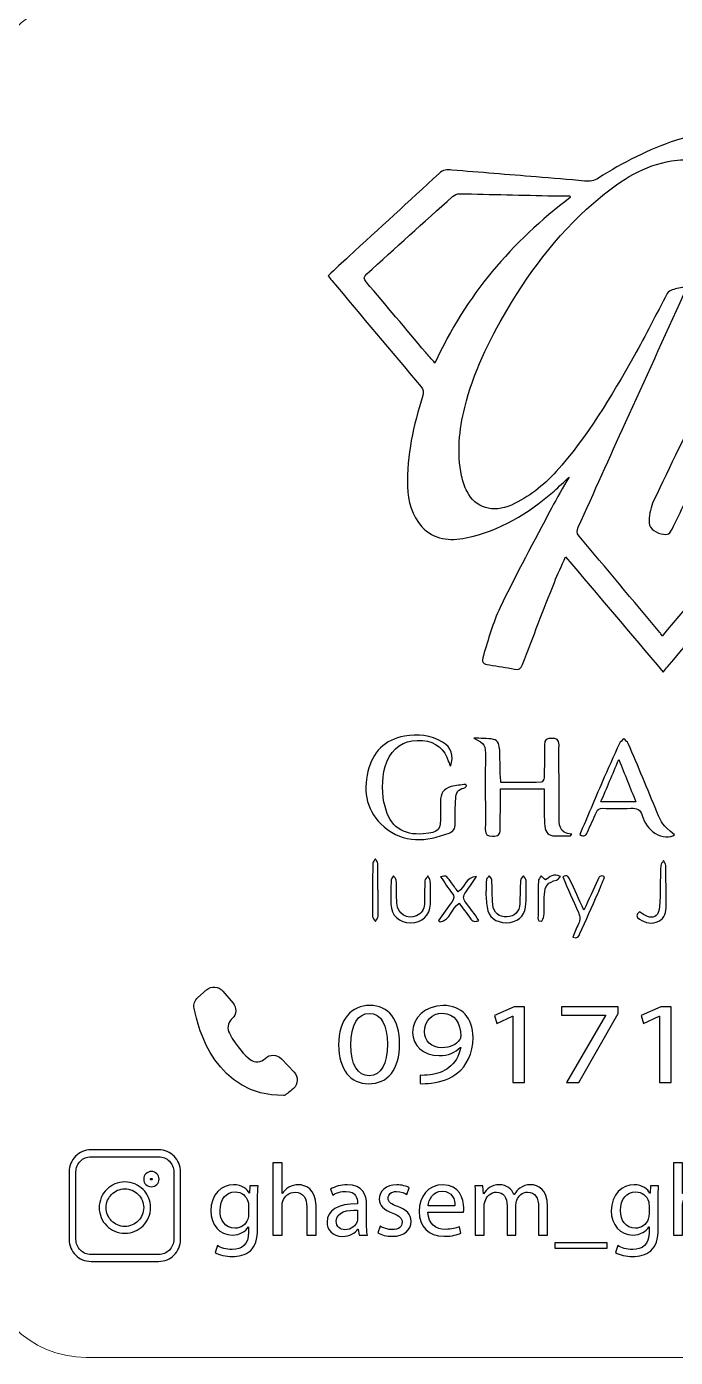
# Model space of a CAD drawing. Header units: millimetres. Extents: x -576 to 618, y 160 to 343.
# Drawn here: x -18.02 to 0.99, y 263.5 to 302.5 of the extents above; entities that cross this region are included whole.
import ezdxf

# ---------------------------------------------------------------- set-up
doc = ezdxf.new("R2010")
doc.units = ezdxf.units.MM
doc.header["$MEASUREMENT"] = 0
doc.layers.add('Layer 1', color=7, linetype='Continuous')

msp = doc.modelspace()

# ---------------------------------------------------------------- linework, layer by layer
at = {"layer": 'Layer 1', "color": 250, "lineweight": 18}
msp.add_open_spline([(-16.2783, 303.3001), (-16.2783, 303.3001), (17.5517, 303.3001), (17.5517, 303.3001), (19.1957, 303.3001), (20.5367, 301.9591), (20.5367, 300.3151), (20.5367, 300.3151), (20.5367, 266.4851), (20.5367, 266.4851), (20.5367, 264.8411), (19.1957, 263.5001), (17.5517, 263.5001), (17.5517, 263.5001), (-16.2783, 263.5001), (-16.2783, 263.5001), (-17.9223, 263.5001), (-19.2633, 264.8411), (-19.2633, 266.4851), (-19.2633, 266.4851), (-19.2633, 300.3151), (-19.2633, 300.3151), (-19.2633, 301.9591), (-17.9223, 303.3001), (-16.2783, 303.3001)], degree=3, knots=[0, 0, 0, 0, 0.125, 0.125, 0.125, 0.25, 0.25, 0.25, 0.375, 0.375, 0.375, 0.5, 0.5, 0.5, 0.625, 0.625, 0.625, 0.75, 0.75, 0.75, 0.875, 0.875, 0.875, 1, 1, 1, 1], dxfattribs=at)
at = {"layer": 'Layer 1', "color": 230}
for points, knots in [([(11.4465, 296.5233), (11.357, 296.7854), (11.2911, 297.045), (11.1819, 297.2846), (10.8147, 298.0918), (10.1751, 298.5398), (9.2958, 298.6156), (8.659, 298.6706), (8.0424, 298.5566), (7.4605, 298.2824), (7.4093, 298.2584), (7.3619, 298.2268), (7.3133, 298.1982), (7.2986, 298.1894), (7.2855, 298.1785), (7.2125, 298.1257), (7.3251, 298.0385), (7.4262, 297.9697), (7.5157, 297.8884), (8.4368, 297.0484), (9.3566, 296.2069), (10.2762, 295.3648), (10.4555, 295.2004), (10.4549, 295.1991), (10.302, 295.0184), (8.5189, 292.9118), (6.7351, 290.8054), (4.952, 288.6986), (4.786, 288.5021), (4.6228, 288.3033), (4.458, 288.1058), (4.4709, 288.088), (4.4839, 288.0706), (4.497, 288.0528), (4.8178, 288.2375), (5.1554, 288.3978), (5.4546, 288.6116), (5.9801, 288.9863), (6.4808, 289.3954), (6.995, 289.7853), (7.0587, 289.8337), (7.1438, 289.8537), (7.219, 289.8868), (7.2296, 289.8687), (7.2402, 289.8506), (7.2508, 289.8325), (7.1207, 289.712), (6.991, 289.5913), (6.8605, 289.4708), (6.043, 288.7145), (5.132, 288.1021), (4.1176, 287.6353), (3.937, 287.5523), (3.8072, 287.3464), (3.6693, 287.1838), (2.6974, 286.039), (1.7289, 284.8906), (0.7597, 283.7433), (0.7233, 283.7002), (0.6886, 283.6553), (0.6337, 283.5869), (-0.3273, 284.7214), (-1.2664, 285.8294), (-2.2287, 286.9654), (-2.3466, 286.6964), (-2.4596, 286.4587), (-2.5557, 286.2147), (-2.8711, 285.4141), (-3.1837, 284.6119), (-3.4892, 283.8072), (-3.537, 283.6808), (-3.5878, 283.644), (-3.7233, 283.6734), (-3.9663, 283.7261), (-4.2143, 283.7551), (-4.4602, 283.7938), (-4.6531, 283.8241), (-4.6992, 283.8687), (-4.6358, 284.0709), (-4.4877, 284.5455), (-4.3607, 285.0346), (-4.1454, 285.4796), (-3.6698, 286.4631), (-3.1476, 287.4247), (-2.639, 288.3919), (-2.4786, 288.6974), (-2.3005, 288.9935), (-2.126, 289.3017), (-2.2777, 289.1598), (-2.4175, 289.0213), (-2.5653, 288.8914), (-3.3177, 288.2309), (-4.155, 287.7257), (-5.1473, 287.5196), (-5.6246, 287.4203), (-6.083, 287.4668), (-6.4352, 287.8462), (-6.7385, 288.1726), (-6.8412, 288.5885), (-6.8565, 289.0219), (-6.8892, 289.9405), (-6.6799, 290.8216), (-6.4131, 291.6911), (-6.3807, 291.7969), (-6.3897, 291.8646), (-6.4608, 291.9489), (-7.3348, 292.9835), (-8.205, 294.0216), (-9.0758, 295.0587), (-9.1116, 295.1015), (-9.1451, 295.1461), (-9.1884, 295.201), (-8.9791, 295.395), (-8.7772, 295.5835), (-8.5741, 295.7707), (-7.6939, 296.5801), (-6.8112, 297.387), (-5.9357, 298.2016), (-5.8184, 298.3108), (-5.698, 298.3111), (-5.5613, 298.2999), (-4.7373, 298.2328), (-3.9132, 298.1666), (-3.0892, 298.0989), (-2.6153, 298.0603), (-2.1413, 298.0225), (-1.6683, 297.977), (-1.5223, 297.9629), (-1.3972, 297.977), (-1.2668, 298.0603), (-0.5488, 298.5201), (0.2062, 298.9073), (1.0187, 299.1744), (1.4671, 299.3217), (1.9229, 299.4297), (2.4025, 299.3982), (2.7227, 299.377), (2.9972, 299.1985), (2.9978, 298.9279), (2.9988, 298.7308), (2.9288, 298.5161), (2.8322, 298.3411), (2.7517, 298.1954), (2.5873, 298.0959), (2.4247, 297.942), (2.3345, 298.0465), (2.2599, 298.1539), (2.1657, 298.2384), (1.7957, 298.5701), (1.355, 298.645), (0.8789, 298.5682), (0.0721, 298.4388), (-0.5875, 298.0125), (-1.2009, 297.508), (-2.3313, 296.5785), (-3.2121, 295.4391), (-3.951, 294.1844), (-4.4786, 293.2884), (-4.9332, 292.3594), (-5.1829, 291.3426), (-5.3451, 290.6808), (-5.4134, 290.0132), (-5.2755, 289.3389), (-5.2427, 289.18), (-5.1856, 289.0219), (-5.1142, 288.8755), (-4.8811, 288.3994), (-4.3507, 288.2393), (-3.8168, 288.4818), (-3.3092, 288.7123), (-2.8752, 289.0478), (-2.5042, 289.4608), (-1.5853, 290.4846), (-0.8908, 291.6615), (-0.2196, 292.8518), (0.1195, 293.453), (0.4262, 294.0728), (0.7529, 294.6815), (0.7788, 294.7302), (0.8415, 294.7719), (0.8961, 294.7894), (1.0178, 294.8284), (1.1448, 294.8499), (1.3117, 294.8883), (1.2811, 294.7876), (1.2686, 294.719), (1.2402, 294.6575), (0.6702, 293.4048), (0.0961, 292.1539), (-0.4727, 290.9005), (-0.936, 289.879), (-1.3935, 288.8543), (-1.8542, 287.8315), (-1.8961, 287.7389), (-1.9104, 287.6624), (-1.8328, 287.5707), (-1.0393, 286.6306), (-0.2508, 285.6867), (0.5385, 284.7436), (0.5567, 284.7221), (0.5679, 284.6949), (0.5981, 284.6431), (1.4767, 285.683), (2.3301, 286.6931), (3.1975, 287.7195), (2.727, 287.8977), (2.7981, 288.2702), (2.8552, 288.6172), (2.9698, 289.307), (3.2705, 289.9317), (3.5747, 290.5538), (3.8088, 291.0321), (4.039, 291.5127), (4.2681, 291.9935), (4.2999, 292.0608), (4.3145, 292.1367), (4.3463, 292.2375), (4.0493, 292.185), (3.8374, 292.0478), (3.6372, 291.893), (2.7866, 291.2353), (2.1525, 290.4044), (1.6905, 289.4381), (1.4387, 288.9118), (1.1904, 288.3839), (0.9379, 287.8578), (0.8218, 287.615), (0.7832, 287.5941), (0.5728, 287.6397), (0.3545, 287.6861), (0.1997, 287.8331), (0.2178, 288.0306), (0.2353, 288.2247), (0.2699, 288.4297), (0.3532, 288.6028), (0.8418, 289.6191), (1.3117, 290.6465), (1.8549, 291.6331), (2.551, 292.8983), (3.2843, 294.1451), (4.0506, 295.3691), (4.6792, 296.3732), (5.4496, 297.269), (6.4387, 297.9476), (7.4846, 298.6653), (8.6387, 298.9217), (9.8824, 298.6643), (10.5435, 298.5276), (11.0443, 298.1165), (11.4184, 297.5623), (11.5429, 297.3776), (11.644, 297.1704), (11.7183, 296.9601), (11.7863, 296.767), (11.6515, 296.5766), (11.4465, 296.5233)], [0, 0, 0, 0, 0.0117647, 0.0117647, 0.0117647, 0.0235294, 0.0235294, 0.0235294, 0.0352941, 0.0352941, 0.0352941, 0.0470588, 0.0470588, 0.0470588, 0.0588235, 0.0588235, 0.0588235, 0.0705882, 0.0705882, 0.0705882, 0.0823529, 0.0823529, 0.0823529, 0.0941176, 0.0941176, 0.0941176, 0.1058824, 0.1058824, 0.1058824, 0.1176471, 0.1176471, 0.1176471, 0.1294118, 0.1294118, 0.1294118, 0.1411765, 0.1411765, 0.1411765, 0.1529412, 0.1529412, 0.1529412, 0.1647059, 0.1647059, 0.1647059, 0.1764706, 0.1764706, 0.1764706, 0.1882353, 0.1882353, 0.1882353, 0.2, 0.2, 0.2, 0.2117647, 0.2117647, 0.2117647, 0.2235294, 0.2235294, 0.2235294, 0.2352941, 0.2352941, 0.2352941, 0.2470588, 0.2470588, 0.2470588, 0.2588235, 0.2588235, 0.2588235, 0.2705882, 0.2705882, 0.2705882, 0.2823529, 0.2823529, 0.2823529, 0.2941176, 0.2941176, 0.2941176, 0.3058824, 0.3058824, 0.3058824, 0.3176471, 0.3176471, 0.3176471, 0.3294118, 0.3294118, 0.3294118, 0.3411765, 0.3411765, 0.3411765, 0.3529412, 0.3529412, 0.3529412, 0.3647059, 0.3647059, 0.3647059, 0.3764706, 0.3764706, 0.3764706, 0.3882353, 0.3882353, 0.3882353, 0.4, 0.4, 0.4, 0.4117647, 0.4117647, 0.4117647, 0.4235294, 0.4235294, 0.4235294, 0.4352941, 0.4352941, 0.4352941, 0.4470588, 0.4470588, 0.4470588, 0.4588235, 0.4588235, 0.4588235, 0.4705882, 0.4705882, 0.4705882, 0.4823529, 0.4823529, 0.4823529, 0.4941176, 0.4941176, 0.4941176, 0.5058824, 0.5058824, 0.5058824, 0.5176471, 0.5176471, 0.5176471, 0.5294118, 0.5294118, 0.5294118, 0.5411765, 0.5411765, 0.5411765, 0.5529412, 0.5529412, 0.5529412, 0.5647059, 0.5647059, 0.5647059, 0.5764706, 0.5764706, 0.5764706, 0.5882353, 0.5882353, 0.5882353, 0.6, 0.6, 0.6, 0.6117647, 0.6117647, 0.6117647, 0.6235294, 0.6235294, 0.6235294, 0.6352941, 0.6352941, 0.6352941, 0.6470588, 0.6470588, 0.6470588, 0.6588235, 0.6588235, 0.6588235, 0.6705882, 0.6705882, 0.6705882, 0.6823529, 0.6823529, 0.6823529, 0.6941176, 0.6941176, 0.6941176, 0.7058824, 0.7058824, 0.7058824, 0.7176471, 0.7176471, 0.7176471, 0.7294118, 0.7294118, 0.7294118, 0.7411765, 0.7411765, 0.7411765, 0.7529412, 0.7529412, 0.7529412, 0.7647059, 0.7647059, 0.7647059, 0.7764706, 0.7764706, 0.7764706, 0.7882353, 0.7882353, 0.7882353, 0.8, 0.8, 0.8, 0.8117647, 0.8117647, 0.8117647, 0.8235294, 0.8235294, 0.8235294, 0.8352941, 0.8352941, 0.8352941, 0.8470588, 0.8470588, 0.8470588, 0.8588235, 0.8588235, 0.8588235, 0.8705882, 0.8705882, 0.8705882, 0.8823529, 0.8823529, 0.8823529, 0.8941176, 0.8941176, 0.8941176, 0.9058824, 0.9058824, 0.9058824, 0.9176471, 0.9176471, 0.9176471, 0.9294118, 0.9294118, 0.9294118, 0.9411765, 0.9411765, 0.9411765, 0.9529412, 0.9529412, 0.9529412, 0.9647059, 0.9647059, 0.9647059, 0.9764706, 0.9764706, 0.9764706, 0.9882353, 0.9882353, 0.9882353, 1, 1, 1, 1]), ([(-2.0921, 297.494), (-2.0921, 297.494), (-2.1058, 297.5448), (-2.1058, 297.5448), (-2.2624, 297.5448), (-2.4191, 297.5417), (-2.5753, 297.5451), (-3.4936, 297.5654), (-4.4115, 297.5888), (-5.3295, 297.6044), (-5.4006, 297.6053), (-5.4889, 297.572), (-5.5423, 297.5245), (-6.3809, 296.7707), (-7.2141, 296.0107), (-8.0518, 295.2559), (-8.1432, 295.1736), (-8.1507, 295.1155), (-8.0692, 295.02), (-7.4858, 294.3339), (-6.9073, 293.6434), (-6.3264, 292.9551), (-6.2437, 292.8571), (-6.1579, 292.7619), (-6.0546, 292.6443), (-5.1535, 294.6253), (-3.7944, 296.2003), (-2.0921, 297.494)], [0, 0, 0, 0, 0.1111111, 0.1111111, 0.1111111, 0.2222222, 0.2222222, 0.2222222, 0.3333333, 0.3333333, 0.3333333, 0.4444444, 0.4444444, 0.4444444, 0.5555556, 0.5555556, 0.5555556, 0.6666667, 0.6666667, 0.6666667, 0.7777778, 0.7777778, 0.7777778, 0.8888889, 0.8888889, 0.8888889, 1, 1, 1, 1]), ([(-5.602, 280.8265), (-5.6198, 280.87), (-5.6407, 280.9121), (-5.6551, 280.9566), (-5.7761, 281.3286), (-6.0245, 281.5452), (-6.4195, 281.5773), (-6.8382, 281.6116), (-7.1808, 281.4771), (-7.3961, 281.1002), (-7.6089, 280.7283), (-7.6046, 280.3196), (-7.5695, 279.9099), (-7.5617, 279.8203), (-7.5387, 279.7317), (-7.5178, 279.644), (-7.3826, 279.0684), (-6.9874, 278.7875), (-6.3974, 278.8465), (-5.9222, 278.8946), (-5.8828, 278.9389), (-5.8928, 279.4122), (-5.8953, 279.5367), (-5.8972, 279.6616), (-5.8956, 279.786), (-5.8934, 280.0269), (-5.8042, 280.1642), (-5.5789, 280.2287), (-5.442, 280.2678), (-5.2956, 280.2733), (-5.1537, 280.2939), (-5.1471, 280.2768), (-5.1406, 280.2602), (-5.134, 280.2431), (-5.158, 280.2222), (-5.1805, 280.1851), (-5.2067, 280.1826), (-5.3889, 280.1632), (-5.4394, 280.0366), (-5.447, 279.8852), (-5.4594, 279.6365), (-5.47, 279.3869), (-5.4647, 279.1376), (-5.4619, 278.9966), (-5.514, 278.9158), (-5.642, 278.8674), (-6.3088, 278.6141), (-6.9668, 278.5564), (-7.5474, 279.0524), (-8.0476, 279.4802), (-8.1702, 280.0547), (-8.0188, 280.6756), (-7.8828, 281.2321), (-7.5284, 281.6081), (-6.949, 281.709), (-6.5645, 281.776), (-6.1802, 281.7408), (-5.8311, 281.5352), (-5.5777, 281.3853), (-5.4847, 281.138), (-5.602, 280.8265)], [0, 0, 0, 0, 0.05, 0.05, 0.05, 0.1, 0.1, 0.1, 0.15, 0.15, 0.15, 0.2, 0.2, 0.2, 0.25, 0.25, 0.25, 0.3, 0.3, 0.3, 0.35, 0.35, 0.35, 0.4, 0.4, 0.4, 0.45, 0.45, 0.45, 0.5, 0.5, 0.5, 0.55, 0.55, 0.55, 0.6, 0.6, 0.6, 0.65, 0.65, 0.65, 0.7, 0.7, 0.7, 0.75, 0.75, 0.75, 0.8, 0.8, 0.8, 0.85, 0.85, 0.85, 0.9, 0.9, 0.9, 0.95, 0.95, 0.95, 1, 1, 1, 1]), ([(-2.0823, 278.7875), (-2.2564, 278.7875), (-2.4314, 278.776), (-2.604, 278.7913), (-2.7534, 278.8043), (-2.8373, 278.9345), (-2.8458, 279.1517), (-2.8564, 279.4234), (-2.8545, 279.6958), (-2.8573, 279.9682), (-2.8579, 280.029), (-2.8573, 280.0899), (-2.8573, 280.1601), (-2.8573, 280.1601), (-4.1375, 280.1601), (-4.1375, 280.1601), (-4.1375, 279.9494), (-4.1362, 279.7466), (-4.1378, 279.5442), (-4.1394, 279.357), (-4.1543, 279.1694), (-4.1437, 278.9828), (-4.1341, 278.8088), (-4.2139, 278.7776), (-4.3665, 278.7766), (-4.5169, 278.7753), (-4.5815, 278.8159), (-4.5796, 278.976), (-4.5746, 279.4746), (-4.5809, 279.9738), (-4.5815, 280.4727), (-4.5815, 280.6771), (-4.5771, 280.8811), (-4.5768, 281.0852), (-4.5762, 281.4611), (-4.5824, 281.4702), (-4.9135, 281.6478), (-4.7216, 281.639), (-4.5254, 281.6518), (-4.3391, 281.6147), (-4.1927, 281.5853), (-4.1646, 281.4312), (-4.1587, 281.2977), (-4.1481, 281.0596), (-4.1484, 280.8215), (-4.1419, 280.5835), (-4.1397, 280.5108), (-4.1303, 280.439), (-4.1231, 280.3497), (-3.7213, 280.3497), (-3.3313, 280.347), (-2.9416, 280.3554), (-2.9116, 280.356), (-2.8598, 280.4369), (-2.8583, 280.4818), (-2.8483, 280.8047), (-2.8401, 281.1282), (-2.8485, 281.4509), (-2.8532, 281.6243), (-2.7662, 281.6437), (-2.6283, 281.6437), (-2.4913, 281.6437), (-2.419, 281.611), (-2.4199, 281.4533), (-2.4233, 280.7673), (-2.4161, 280.0811), (-2.4158, 279.3947), (-2.4158, 279.1342), (-2.4433, 278.8621), (-2.0439, 278.8384), (-2.0567, 278.8212), (-2.0694, 278.8047), (-2.0823, 278.7875)], [0, 0, 0, 0, 0.0416667, 0.0416667, 0.0416667, 0.0833333, 0.0833333, 0.0833333, 0.125, 0.125, 0.125, 0.1666667, 0.1666667, 0.1666667, 0.2083333, 0.2083333, 0.2083333, 0.25, 0.25, 0.25, 0.2916667, 0.2916667, 0.2916667, 0.3333333, 0.3333333, 0.3333333, 0.375, 0.375, 0.375, 0.4166667, 0.4166667, 0.4166667, 0.4583333, 0.4583333, 0.4583333, 0.5, 0.5, 0.5, 0.5416667, 0.5416667, 0.5416667, 0.5833333, 0.5833333, 0.5833333, 0.625, 0.625, 0.625, 0.6666667, 0.6666667, 0.6666667, 0.7083333, 0.7083333, 0.7083333, 0.75, 0.75, 0.75, 0.7916667, 0.7916667, 0.7916667, 0.8333333, 0.8333333, 0.8333333, 0.875, 0.875, 0.875, 0.9166667, 0.9166667, 0.9166667, 0.9583333, 0.9583333, 0.9583333, 1, 1, 1, 1]), ([(-1.8095, 278.8221), (-1.5883, 279.3426), (-1.374, 279.853), (-1.1543, 280.361), (-0.9902, 280.7401), (-0.821, 281.1173), (-0.648, 281.4924), (-0.6229, 281.5467), (-0.5637, 281.585), (-0.5203, 281.6306), (-0.476, 281.5844), (-0.4136, 281.546), (-0.3899, 281.4908), (-0.106, 280.8247), (0.1755, 280.1575), (0.4507, 279.4877), (0.5976, 279.1304), (0.5917, 279.128), (0.9636, 278.8147), (0.8529, 278.7208), (0.5923, 278.7429), (0.4039, 278.8574), (0.203, 278.9791), (0.0862, 279.1666), (0.021, 279.3804), (-0.0339, 279.561), (-0.1368, 279.6063), (-0.3141, 279.5965), (-0.5908, 279.5816), (-0.8692, 279.5894), (-1.1468, 279.5944), (-1.2389, 279.5959), (-1.2901, 279.566), (-1.3259, 279.4789), (-1.408, 279.2802), (-1.5016, 279.0864), (-1.5877, 278.8895), (-1.6279, 278.7975), (-1.681, 278.7492), (-1.8095, 278.8221)], [0, 0, 0, 0, 0.0769231, 0.0769231, 0.0769231, 0.1538462, 0.1538462, 0.1538462, 0.2307692, 0.2307692, 0.2307692, 0.3076923, 0.3076923, 0.3076923, 0.3846154, 0.3846154, 0.3846154, 0.4615385, 0.4615385, 0.4615385, 0.5384615, 0.5384615, 0.5384615, 0.6153846, 0.6153846, 0.6153846, 0.6923077, 0.6923077, 0.6923077, 0.7692308, 0.7692308, 0.7692308, 0.8461538, 0.8461538, 0.8461538, 0.9230769, 0.9230769, 0.9230769, 1, 1, 1, 1]), ([(-0.6676, 281.0237), (-0.8545, 280.5825), (-1.0214, 280.1879), (-1.1927, 279.7828), (-1.1927, 279.7828), (-0.1687, 279.7828), (-0.1687, 279.7828), (-0.3337, 280.1931), (-0.4907, 280.5838), (-0.6676, 281.0237)], [0, 0, 0, 0, 0.3333333, 0.3333333, 0.3333333, 0.6666667, 0.6666667, 0.6666667, 1, 1, 1, 1]), ([(-7.7171, 277.1994), (-7.7171, 276.9452), (-7.7124, 276.6905), (-7.7209, 276.4365), (-7.7227, 276.3835), (-7.7723, 276.3321), (-7.8001, 276.2799), (-7.8304, 276.3286), (-7.8862, 276.3773), (-7.8865, 276.4263), (-7.889, 276.946), (-7.8847, 277.4662), (-7.8753, 277.986), (-7.8747, 278.0278), (-7.8257, 278.069), (-7.7989, 278.1101), (-7.7758, 278.0665), (-7.7336, 278.0235), (-7.7324, 277.9794), (-7.7262, 277.7196), (-7.7295, 277.4593), (-7.7295, 277.1994), (-7.7295, 277.1994), (-7.7171, 277.1994), (-7.7171, 277.1994)], [0, 0, 0, 0, 0.125, 0.125, 0.125, 0.25, 0.25, 0.25, 0.375, 0.375, 0.375, 0.5, 0.5, 0.5, 0.625, 0.625, 0.625, 0.75, 0.75, 0.75, 0.875, 0.875, 0.875, 1, 1, 1, 1]), ([(-0.0636, 276.5547), (0.0209, 276.5075), (0.0917, 276.4595), (0.1688, 276.4264), (0.3261, 276.3588), (0.4727, 276.4258), (0.5073, 276.5943), (0.5354, 276.7309), (0.5376, 276.8739), (0.5414, 277.0149), (0.5495, 277.3144), (0.5473, 277.6142), (0.5595, 277.9138), (0.5616, 277.9656), (0.6153, 278.0159), (0.6453, 278.0664), (0.6671, 278.0161), (0.7067, 277.9659), (0.708, 277.9154), (0.7164, 277.525), (0.717, 277.1347), (0.7213, 276.744), (0.7236, 276.5534), (0.6876, 276.3768), (0.5008, 276.2826), (0.3051, 276.1844), (0.1167, 276.2308), (-0.0621, 276.3413), (-0.1681, 276.4071), (-0.1719, 276.4742), (-0.0636, 276.5547)], [0, 0, 0, 0, 0.1, 0.1, 0.1, 0.2, 0.2, 0.2, 0.3, 0.3, 0.3, 0.4, 0.4, 0.4, 0.5, 0.5, 0.5, 0.6, 0.6, 0.6, 0.7, 0.7, 0.7, 0.8, 0.8, 0.8, 0.9, 0.9, 0.9, 1, 1, 1, 1]), ([(-6.1841, 277.1272), (-6.1841, 277.0142), (-6.1782, 276.9004), (-6.1851, 276.7881), (-6.206, 276.4458), (-6.4325, 276.2361), (-6.7704, 276.2398), (-7.104, 276.2439), (-7.3333, 276.4508), (-7.3474, 276.7815), (-7.3576, 277.0183), (-7.3474, 277.2564), (-7.338, 277.4939), (-7.3364, 277.5338), (-7.2949, 277.5721), (-7.2715, 277.6111), (-7.2428, 277.5705), (-7.1916, 277.5313), (-7.1895, 277.4892), (-7.1769, 277.2636), (-7.1854, 277.0364), (-7.1704, 276.8108), (-7.1495, 276.4973), (-6.8709, 276.3235), (-6.5957, 276.4433), (-6.4459, 276.5085), (-6.3695, 276.6261), (-6.3657, 276.7883), (-6.3598, 277.0149), (-6.362, 277.2411), (-6.3479, 277.467), (-6.3451, 277.5176), (-6.2902, 277.565), (-6.259, 277.6142), (-6.236, 277.5646), (-6.1972, 277.517), (-6.1929, 277.4661), (-6.1825, 277.354), (-6.1898, 277.2402), (-6.1898, 277.1272), (-6.1898, 277.1272), (-6.1841, 277.1272), (-6.1841, 277.1272)], [0, 0, 0, 0, 0.0714286, 0.0714286, 0.0714286, 0.1428571, 0.1428571, 0.1428571, 0.2142857, 0.2142857, 0.2142857, 0.2857143, 0.2857143, 0.2857143, 0.3571429, 0.3571429, 0.3571429, 0.4285714, 0.4285714, 0.4285714, 0.5, 0.5, 0.5, 0.5714286, 0.5714286, 0.5714286, 0.6428571, 0.6428571, 0.6428571, 0.7142857, 0.7142857, 0.7142857, 0.7857143, 0.7857143, 0.7857143, 0.8571429, 0.8571429, 0.8571429, 0.9285714, 0.9285714, 0.9285714, 1, 1, 1, 1]), ([(-4.7649, 276.3048), (-4.8862, 276.2524), (-4.9599, 276.2817), (-5.0251, 276.375), (-5.1284, 276.5229), (-5.2407, 276.6646), (-5.349, 276.8087), (-5.5767, 276.6696), (-5.5932, 276.3058), (-5.9055, 276.2693), (-5.92, 276.2814), (-5.9343, 276.2936), (-5.9483, 276.3054), (-5.8207, 276.4868), (-5.6996, 276.6733), (-5.563, 276.8471), (-5.4878, 276.9432), (-5.4813, 277.0143), (-5.5571, 277.1123), (-5.6735, 277.263), (-5.7764, 277.4246), (-5.8878, 277.5853), (-5.728, 277.6284), (-5.7284, 277.628), (-5.5942, 277.4415), (-5.5227, 277.3417), (-5.4488, 277.2437), (-5.3796, 277.1497), (-5.1648, 277.2745), (-5.1499, 277.5882), (-4.8407, 277.59), (-4.9424, 277.4393), (-5.0369, 277.2827), (-5.1486, 277.1397), (-5.236, 277.0278), (-5.2372, 276.9416), (-5.147, 276.8303), (-5.0129, 276.6643), (-4.895, 276.4855), (-4.7649, 276.3048)], [0, 0, 0, 0, 0.0769231, 0.0769231, 0.0769231, 0.1538462, 0.1538462, 0.1538462, 0.2307692, 0.2307692, 0.2307692, 0.3076923, 0.3076923, 0.3076923, 0.3846154, 0.3846154, 0.3846154, 0.4615385, 0.4615385, 0.4615385, 0.5384615, 0.5384615, 0.5384615, 0.6153846, 0.6153846, 0.6153846, 0.6923077, 0.6923077, 0.6923077, 0.7692308, 0.7692308, 0.7692308, 0.8461538, 0.8461538, 0.8461538, 0.9230769, 0.9230769, 0.9230769, 1, 1, 1, 1]), ([(-4.5502, 277.1662), (-4.5502, 277.2795), (-4.557, 277.3937), (-4.5461, 277.506), (-4.5427, 277.5428), (-4.4922, 277.5752), (-4.4634, 277.6096), (-4.4382, 277.5734), (-4.3932, 277.5382), (-4.3907, 277.5004), (-4.3758, 277.2576), (-4.3785, 277.0133), (-4.3589, 276.7706), (-4.3399, 276.5357), (-4.1733, 276.3971), (-3.9496, 276.4087), (-3.7199, 276.4202), (-3.5792, 276.5628), (-3.5695, 276.8014), (-3.5608, 277.028), (-3.5624, 277.2548), (-3.5483, 277.481), (-3.5455, 277.5272), (-3.4931, 277.5703), (-3.4638, 277.6146), (-3.4341, 277.5687), (-3.3792, 277.5225), (-3.3789, 277.4761), (-3.3774, 277.2162), (-3.3755, 276.9547), (-3.3995, 276.6964), (-3.4257, 276.4158), (-3.6572, 276.2402), (-3.9614, 276.2405), (-4.2697, 276.2408), (-4.4909, 276.4121), (-4.5296, 276.6923), (-4.5508, 276.8486), (-4.5555, 277.0074), (-4.5674, 277.1653), (-4.5617, 277.1656), (-4.5561, 277.1659), (-4.5502, 277.1662)], [0, 0, 0, 0, 0.0714286, 0.0714286, 0.0714286, 0.1428571, 0.1428571, 0.1428571, 0.2142857, 0.2142857, 0.2142857, 0.2857143, 0.2857143, 0.2857143, 0.3571429, 0.3571429, 0.3571429, 0.4285714, 0.4285714, 0.4285714, 0.5, 0.5, 0.5, 0.5714286, 0.5714286, 0.5714286, 0.6428571, 0.6428571, 0.6428571, 0.7142857, 0.7142857, 0.7142857, 0.7857143, 0.7857143, 0.7857143, 0.8571429, 0.8571429, 0.8571429, 0.9285714, 0.9285714, 0.9285714, 1, 1, 1, 1]), ([(-2.8156, 277.4925), (-2.6985, 277.5736), (-2.5846, 277.7078), (-2.3765, 277.5912), (-2.4202, 277.5522), (-2.4508, 277.5025), (-2.4917, 277.4917), (-2.7497, 277.4223), (-2.8342, 277.3316), (-2.8477, 277.0623), (-2.8583, 276.8535), (-2.8499, 276.6439), (-2.8617, 276.4352), (-2.8648, 276.3824), (-2.9075, 276.2931), (-2.9426, 276.2882), (-3.0605, 276.2701), (-3.0345, 276.3746), (-3.0345, 276.4408), (-3.0352, 276.7802), (-3.0349, 277.1194), (-3.0255, 277.4582), (-3.0239, 277.5113), (-2.9743, 277.5628), (-2.9469, 277.6149), (-2.9073, 277.5781), (-2.8679, 277.5413), (-2.8156, 277.4925)], [0, 0, 0, 0, 0.1111111, 0.1111111, 0.1111111, 0.2222222, 0.2222222, 0.2222222, 0.3333333, 0.3333333, 0.3333333, 0.4444444, 0.4444444, 0.4444444, 0.5555556, 0.5555556, 0.5555556, 0.6666667, 0.6666667, 0.6666667, 0.7777778, 0.7777778, 0.7777778, 0.8888889, 0.8888889, 0.8888889, 1, 1, 1, 1]), ([(-1.0847, 277.58), (-1.1502, 277.4187), (-1.2123, 277.2567), (-1.2819, 277.0976), (-1.4545, 276.7042), (-1.6298, 276.312), (-1.8052, 275.9198), (-1.8395, 275.8431), (-1.8719, 275.756), (-2.0108, 275.8184), (-1.9574, 275.9482), (-1.91, 276.0786), (-1.8501, 276.2037), (-1.7942, 276.3201), (-1.798, 276.4231), (-1.8526, 276.5419), (-2.0108, 276.8846), (-2.1568, 277.2328), (-2.3096, 277.5835), (-2.1824, 277.6558), (-2.1383, 277.585), (-2.0978, 277.4961), (-1.9671, 277.2097), (-1.8342, 276.9242), (-1.6884, 276.6091), (-1.5456, 276.9242), (-1.4161, 277.2106), (-1.2856, 277.4964), (-1.2497, 277.5744), (-1.2151, 277.6596), (-1.0847, 277.58)], [0, 0, 0, 0, 0.1, 0.1, 0.1, 0.2, 0.2, 0.2, 0.3, 0.3, 0.3, 0.4, 0.4, 0.4, 0.5, 0.5, 0.5, 0.6, 0.6, 0.6, 0.7, 0.7, 0.7, 0.8, 0.8, 0.8, 0.9, 0.9, 0.9, 1, 1, 1, 1]), ([(-12.0219, 273.4016), (-12.0219, 273.4016), (-11.9926, 273.4304), (-11.9926, 273.4304), (-11.8687, 273.5527), (-11.8593, 273.7498), (-11.972, 273.8828), (-11.972, 273.8828), (-12.2715, 274.2381), (-12.2715, 274.2381), (-12.3923, 274.3811), (-12.6066, 274.3967), (-12.7467, 274.2734), (-12.7467, 274.2734), (-13.0044, 274.0463), (-13.0044, 274.0463), (-13.093, 273.9683), (-13.1333, 273.85), (-13.1114, 273.7337), (-12.995, 273.109), (-12.474, 271.172), (-10.4943, 271.172), (-10.4497, 271.172), (-10.3221, 271.2753), (-10.2016, 271.3824), (-10.0606, 271.5084), (-10.0512, 271.7253), (-10.1813, 271.8619), (-10.1813, 271.8619), (-10.5545, 272.2541), (-10.5545, 272.2541), (-10.6834, 272.3898), (-10.899, 272.3927), (-11.0316, 272.26), (-11.1498, 272.1417), (-11.3361, 272.1284), (-11.469, 272.2295), (-11.6291, 272.3511), (-11.8466, 272.5779), (-12.079, 272.9998), (-12.1514, 273.1312), (-12.1286, 273.2966), (-12.0219, 273.4016)], [0, 0, 0, 0, 0.0714286, 0.0714286, 0.0714286, 0.1428571, 0.1428571, 0.1428571, 0.2142857, 0.2142857, 0.2142857, 0.2857143, 0.2857143, 0.2857143, 0.3571429, 0.3571429, 0.3571429, 0.4285714, 0.4285714, 0.4285714, 0.5, 0.5, 0.5, 0.5714286, 0.5714286, 0.5714286, 0.6428571, 0.6428571, 0.6428571, 0.7142857, 0.7142857, 0.7142857, 0.7857143, 0.7857143, 0.7857143, 0.8571429, 0.8571429, 0.8571429, 0.9285714, 0.9285714, 0.9285714, 1, 1, 1, 1]), ([(-7.0921, 272.6904), (-7.0921, 271.9363), (-7.4241, 271.5197), (-8.0076, 271.5197), (-8.522, 271.5197), (-8.8705, 271.9259), (-8.8787, 272.6601), (-8.8787, 273.4039), (-8.4977, 273.8136), (-7.9629, 273.8136), (-7.4078, 273.8136), (-7.0921, 273.3971), (-7.0921, 272.6904)], [0, 0, 0, 0, 0.25, 0.25, 0.25, 0.5, 0.5, 0.5, 0.75, 0.75, 0.75, 1, 1, 1, 1]), ([(-6.4874, 271.769), (-6.4103, 271.7621), (-6.3211, 271.769), (-6.1997, 271.779), (-5.9932, 271.8034), (-5.7985, 271.8748), (-5.6487, 271.9943), (-5.4742, 272.1275), (-5.3488, 272.3219), (-5.3002, 272.5846), (-5.3002, 272.5846), (-5.3123, 272.5846), (-5.3123, 272.5846), (-5.4581, 272.4345), (-5.6686, 272.3459), (-5.9323, 272.3459), (-6.4063, 272.3459), (-6.7102, 272.6464), (-6.7102, 273.0251), (-6.7102, 273.4448), (-6.3495, 273.8136), (-5.8106, 273.8136), (-5.2718, 273.8136), (-4.9395, 273.4448), (-4.9395, 272.8785), (-4.9395, 272.3902), (-5.1342, 272.0489), (-5.3934, 271.8373), (-5.5959, 271.6701), (-5.8755, 271.5677), (-6.1592, 271.5403), (-6.2886, 271.5232), (-6.4022, 271.5197), (-6.4874, 271.5232), (-6.4874, 271.5232), (-6.4874, 271.769), (-6.4874, 271.769)], [0, 0, 0, 0, 0.0833333, 0.0833333, 0.0833333, 0.1666667, 0.1666667, 0.1666667, 0.25, 0.25, 0.25, 0.3333333, 0.3333333, 0.3333333, 0.4166667, 0.4166667, 0.4166667, 0.5, 0.5, 0.5, 0.5833333, 0.5833333, 0.5833333, 0.6666667, 0.6666667, 0.6666667, 0.75, 0.75, 0.75, 0.8333333, 0.8333333, 0.8333333, 0.9166667, 0.9166667, 0.9166667, 1, 1, 1, 1]), ([(-8.522, 272.6564), (-8.522, 272.0795), (-8.3115, 271.7521), (-7.9872, 271.7521), (-7.6228, 271.7521), (-7.4484, 272.1103), (-7.4484, 272.6769), (-7.4484, 273.223), (-7.6144, 273.5814), (-7.9832, 273.5814), (-8.2952, 273.5814), (-8.522, 273.2607), (-8.522, 272.6564)], [0, 0, 0, 0, 0.25, 0.25, 0.25, 0.5, 0.5, 0.5, 0.75, 0.75, 0.75, 1, 1, 1, 1]), ([(-6.3575, 273.0457), (-6.3575, 272.769), (-6.1592, 272.5746), (-5.8512, 272.5746), (-5.6121, 272.5746), (-5.4256, 272.6736), (-5.3326, 272.8064), (-5.3123, 272.8339), (-5.3002, 272.8682), (-5.3002, 272.916), (-5.3002, 273.2947), (-5.4661, 273.5852), (-5.839, 273.5852), (-6.1429, 273.5852), (-6.3575, 273.3596), (-6.3575, 273.0457)], [0, 0, 0, 0, 0.2, 0.2, 0.2, 0.4, 0.4, 0.4, 0.6, 0.6, 0.6, 0.8, 0.8, 0.8, 1, 1, 1, 1]), ([(-3.7719, 273.4961), (-3.7719, 273.4961), (-3.78, 273.4961), (-3.78, 273.4961), (-3.78, 273.4961), (-4.2377, 273.288), (-4.2377, 273.288), (-4.2377, 273.288), (-4.3067, 273.5167), (-4.3067, 273.5167), (-4.3067, 273.5167), (-3.7314, 273.776), (-3.7314, 273.776), (-3.7314, 273.776), (-3.4275, 273.776), (-3.4275, 273.776), (-3.4275, 273.776), (-3.4275, 271.5573), (-3.4275, 271.5573), (-3.4275, 271.5573), (-3.7719, 271.5573), (-3.7719, 271.5573), (-3.7719, 271.5573), (-3.7719, 273.4961), (-3.7719, 273.4961)], [0, 0, 0, 0, 0.125, 0.125, 0.125, 0.25, 0.25, 0.25, 0.375, 0.375, 0.375, 0.5, 0.5, 0.5, 0.625, 0.625, 0.625, 0.75, 0.75, 0.75, 0.875, 0.875, 0.875, 1, 1, 1, 1]), ([(-0.6876, 273.7761), (-0.6876, 273.7761), (-0.6876, 273.578), (-0.6876, 273.578), (-0.6876, 273.578), (-1.8343, 271.5574), (-1.8343, 271.5574), (-1.8343, 271.5574), (-2.2028, 271.5574), (-2.2028, 271.5574), (-2.2028, 271.5574), (-1.0603, 273.5203), (-1.0603, 273.5203), (-1.0603, 273.5203), (-1.0603, 273.5269), (-1.0603, 273.5269), (-1.0603, 273.5269), (-2.3488, 273.5269), (-2.3488, 273.5269), (-2.3488, 273.5269), (-2.3488, 273.7761), (-2.3488, 273.7761), (-2.3488, 273.7761), (-0.6876, 273.7761), (-0.6876, 273.7761)], [0, 0, 0, 0, 0.125, 0.125, 0.125, 0.25, 0.25, 0.25, 0.375, 0.375, 0.375, 0.5, 0.5, 0.5, 0.625, 0.625, 0.625, 0.75, 0.75, 0.75, 0.875, 0.875, 0.875, 1, 1, 1, 1]), ([(0.5246, 273.4961), (0.5246, 273.4961), (0.5164, 273.4961), (0.5164, 273.4961), (0.5164, 273.4961), (0.0587, 273.288), (0.0587, 273.288), (0.0587, 273.288), (-0.0101, 273.5167), (-0.0101, 273.5167), (-0.0101, 273.5167), (0.5652, 273.776), (0.5652, 273.776), (0.5652, 273.776), (0.8691, 273.776), (0.8691, 273.776), (0.8691, 273.776), (0.8691, 271.5573), (0.8691, 271.5573), (0.8691, 271.5573), (0.5246, 271.5573), (0.5246, 271.5573), (0.5246, 271.5573), (0.5246, 273.4961), (0.5246, 273.4961)], [0, 0, 0, 0, 0.125, 0.125, 0.125, 0.25, 0.25, 0.25, 0.375, 0.375, 0.375, 0.5, 0.5, 0.5, 0.625, 0.625, 0.625, 0.75, 0.75, 0.75, 0.875, 0.875, 0.875, 1, 1, 1, 1]), ([(-14.1515, 266.3125), (-14.1515, 266.3125), (-16.1324, 266.3125), (-16.1324, 266.3125), (-16.3101, 266.3125), (-16.4713, 266.3848), (-16.5878, 266.5012), (-16.7048, 266.6178), (-16.777, 266.779), (-16.777, 266.9569), (-16.777, 266.9569), (-16.777, 268.9382), (-16.777, 268.9382), (-16.777, 269.116), (-16.7049, 269.277), (-16.5883, 269.3937), (-16.4712, 269.5107), (-16.3101, 269.5829), (-16.1324, 269.5829), (-16.1324, 269.5829), (-14.1515, 269.5829), (-14.1515, 269.5829), (-13.9737, 269.5829), (-13.8126, 269.5107), (-13.696, 269.3941), (-13.579, 269.277), (-13.5068, 269.116), (-13.5068, 268.9382), (-13.5068, 268.9382), (-13.5068, 266.9569), (-13.5068, 266.9569), (-13.5068, 266.779), (-13.5791, 266.6178), (-13.6956, 266.5012), (-13.8126, 266.3848), (-13.9737, 266.3125), (-14.1515, 266.3125)], [0, 0, 0, 0, 0.0833333, 0.0833333, 0.0833333, 0.1666667, 0.1666667, 0.1666667, 0.25, 0.25, 0.25, 0.3333333, 0.3333333, 0.3333333, 0.4166667, 0.4166667, 0.4166667, 0.5, 0.5, 0.5, 0.5833333, 0.5833333, 0.5833333, 0.6666667, 0.6666667, 0.6666667, 0.75, 0.75, 0.75, 0.8333333, 0.8333333, 0.8333333, 0.9166667, 0.9166667, 0.9166667, 1, 1, 1, 1]), ([(-16.1324, 266.5142), (-16.1324, 266.5142), (-14.1515, 266.5142), (-14.1515, 266.5142), (-14.0289, 266.5142), (-13.918, 266.5637), (-13.838, 266.6436), (-13.7581, 266.7239), (-13.7085, 266.8346), (-13.7085, 266.9569), (-13.7085, 266.9569), (-13.7085, 268.9382), (-13.7085, 268.9382), (-13.7085, 269.0608), (-13.758, 269.1717), (-13.8379, 269.2517), (-13.918, 269.3317), (-14.0289, 269.3812), (-14.1515, 269.3812), (-14.1515, 269.3812), (-16.1324, 269.3812), (-16.1324, 269.3812), (-16.255, 269.3812), (-16.3659, 269.3317), (-16.4459, 269.2517), (-16.5259, 269.1717), (-16.5754, 269.0608), (-16.5754, 268.9382), (-16.5754, 268.9382), (-16.5754, 266.9569), (-16.5754, 266.9569), (-16.5754, 266.8346), (-16.5258, 266.7239), (-16.4456, 266.6438), (-16.3659, 266.5637), (-16.255, 266.5142), (-16.1324, 266.5142)], [0, 0, 0, 0, 0.0833333, 0.0833333, 0.0833333, 0.1666667, 0.1666667, 0.1666667, 0.25, 0.25, 0.25, 0.3333333, 0.3333333, 0.3333333, 0.4166667, 0.4166667, 0.4166667, 0.5, 0.5, 0.5, 0.5833333, 0.5833333, 0.5833333, 0.6666667, 0.6666667, 0.6666667, 0.75, 0.75, 0.75, 0.8333333, 0.8333333, 0.8333333, 0.9166667, 0.9166667, 0.9166667, 1, 1, 1, 1]), ([(-10.8037, 269.2023), (-10.8037, 269.2023), (-10.5338, 269.2023), (-10.5338, 269.2023), (-10.5338, 269.2023), (-10.5338, 268.299), (-10.5338, 268.299), (-10.5338, 268.299), (-10.5279, 268.299), (-10.5279, 268.299), (-10.4848, 268.3742), (-10.4174, 268.4401), (-10.3347, 268.4847), (-10.2549, 268.5296), (-10.16, 268.5592), (-10.0586, 268.5592), (-9.8593, 268.5592), (-9.5403, 268.4401), (-9.5403, 267.9405), (-9.5403, 267.9405), (-9.5403, 267.0794), (-9.5403, 267.0794), (-9.5403, 267.0794), (-9.8103, 267.0794), (-9.8103, 267.0794), (-9.8103, 267.0794), (-9.8103, 267.9106), (-9.8103, 267.9106), (-9.8103, 268.1436), (-9.8992, 268.3411), (-10.1538, 268.3411), (-10.3285, 268.3411), (-10.4664, 268.2214), (-10.5154, 268.0778), (-10.5306, 268.0423), (-10.5338, 268.0032), (-10.5338, 267.9524), (-10.5338, 267.9524), (-10.5338, 267.0794), (-10.5338, 267.0794), (-10.5338, 267.0794), (-10.8037, 267.0794), (-10.8037, 267.0794), (-10.8037, 267.0794), (-10.8037, 269.2023), (-10.8037, 269.2023)], [0, 0, 0, 0, 0.0666667, 0.0666667, 0.0666667, 0.1333333, 0.1333333, 0.1333333, 0.2, 0.2, 0.2, 0.2666667, 0.2666667, 0.2666667, 0.3333333, 0.3333333, 0.3333333, 0.4, 0.4, 0.4, 0.4666667, 0.4666667, 0.4666667, 0.5333333, 0.5333333, 0.5333333, 0.6, 0.6, 0.6, 0.6666667, 0.6666667, 0.6666667, 0.7333333, 0.7333333, 0.7333333, 0.8, 0.8, 0.8, 0.8666667, 0.8666667, 0.8666667, 0.9333333, 0.9333333, 0.9333333, 1, 1, 1, 1]), ([(0.9321, 269.2023), (0.9321, 269.2023), (1.202, 269.2023), (1.202, 269.2023), (1.202, 269.2023), (1.202, 268.299), (1.202, 268.299), (1.202, 268.299), (1.2082, 268.299), (1.2082, 268.299), (1.251, 268.3742), (1.3184, 268.4401), (1.4014, 268.4847), (1.4809, 268.5296), (1.5758, 268.5592), (1.6772, 268.5592), (1.8762, 268.5592), (2.1954, 268.4401), (2.1954, 267.9405), (2.1954, 267.9405), (2.1954, 267.0794), (2.1954, 267.0794), (2.1954, 267.0794), (1.9256, 267.0794), (1.9256, 267.0794), (1.9256, 267.0794), (1.9256, 267.9106), (1.9256, 267.9106), (1.9256, 268.1436), (1.8366, 268.3411), (1.582, 268.3411), (1.4073, 268.3411), (1.2694, 268.2214), (1.2204, 268.0778), (1.2051, 268.0423), (1.202, 268.0032), (1.202, 267.9524), (1.202, 267.9524), (1.202, 267.0794), (1.202, 267.0794), (1.202, 267.0794), (0.9321, 267.0794), (0.9321, 267.0794), (0.9321, 267.0794), (0.9321, 269.2023), (0.9321, 269.2023)], [0, 0, 0, 0, 0.0666667, 0.0666667, 0.0666667, 0.1333333, 0.1333333, 0.1333333, 0.2, 0.2, 0.2, 0.2666667, 0.2666667, 0.2666667, 0.3333333, 0.3333333, 0.3333333, 0.4, 0.4, 0.4, 0.4666667, 0.4666667, 0.4666667, 0.5333333, 0.5333333, 0.5333333, 0.6, 0.6, 0.6, 0.6666667, 0.6666667, 0.6666667, 0.7333333, 0.7333333, 0.7333333, 0.8, 0.8, 0.8, 0.8666667, 0.8666667, 0.8666667, 0.9333333, 0.9333333, 0.9333333, 1, 1, 1, 1]), ([(-14.1401, 268.7245), (-14.1401, 268.6624), (-14.1653, 268.6061), (-14.206, 268.5654), (-14.2466, 268.5247), (-14.303, 268.4995), (-14.3651, 268.4995), (-14.4272, 268.4995), (-14.4835, 268.5247), (-14.5242, 268.5654), (-14.5649, 268.6061), (-14.5901, 268.6624), (-14.5901, 268.7245), (-14.5901, 268.7866), (-14.5649, 268.8429), (-14.5242, 268.8836), (-14.4835, 268.9243), (-14.4272, 268.9495), (-14.3651, 268.9495), (-14.303, 268.9495), (-14.2466, 268.9243), (-14.206, 268.8836), (-14.1653, 268.8429), (-14.1401, 268.7866), (-14.1401, 268.7245)], [0, 0, 0, 0, 0.125, 0.125, 0.125, 0.25, 0.25, 0.25, 0.375, 0.375, 0.375, 0.5, 0.5, 0.5, 0.625, 0.625, 0.625, 0.75, 0.75, 0.75, 0.875, 0.875, 0.875, 1, 1, 1, 1]), ([(-14.3485, 268.708), (-14.3444, 268.7121), (-14.3417, 268.7181), (-14.3417, 268.7245), (-14.3417, 268.731), (-14.3444, 268.7369), (-14.3485, 268.7411), (-14.3527, 268.7452), (-14.3586, 268.7479), (-14.3651, 268.7479), (-14.3715, 268.7479), (-14.3775, 268.7452), (-14.3816, 268.7411), (-14.3858, 268.7369), (-14.3884, 268.731), (-14.3884, 268.7245), (-14.3884, 268.7181), (-14.3858, 268.7121), (-14.3816, 268.708), (-14.3775, 268.7038), (-14.3715, 268.7012), (-14.3651, 268.7012), (-14.3586, 268.7012), (-14.3527, 268.7038), (-14.3485, 268.708)], [0, 0, 0, 0, 0.125, 0.125, 0.125, 0.25, 0.25, 0.25, 0.375, 0.375, 0.375, 0.5, 0.5, 0.5, 0.625, 0.625, 0.625, 0.75, 0.75, 0.75, 0.875, 0.875, 0.875, 1, 1, 1, 1]), ([(-14.3885, 267.8887), (-14.3885, 267.6814), (-14.4729, 267.4932), (-14.6093, 267.3569), (-14.7452, 267.2204), (-14.9334, 267.1361), (-15.1412, 267.1361), (-15.3489, 267.1361), (-15.5372, 267.2205), (-15.6733, 267.3565), (-15.8095, 267.4927), (-15.8937, 267.681), (-15.8937, 267.8887), (-15.8937, 268.0963), (-15.8094, 268.2844), (-15.6733, 268.4207), (-15.5371, 268.5574), (-15.3489, 268.6416), (-15.1412, 268.6416), (-14.9337, 268.6416), (-14.7454, 268.5572), (-14.609, 268.4207), (-14.4728, 268.2844), (-14.3885, 268.0963), (-14.3885, 267.8887)], [0, 0, 0, 0, 0.125, 0.125, 0.125, 0.25, 0.25, 0.25, 0.375, 0.375, 0.375, 0.5, 0.5, 0.5, 0.625, 0.625, 0.625, 0.75, 0.75, 0.75, 0.875, 0.875, 0.875, 1, 1, 1, 1]), ([(-14.7513, 267.4992), (-14.6517, 267.5985), (-14.5902, 267.7364), (-14.5902, 267.8887), (-14.5902, 268.0412), (-14.6519, 268.1793), (-14.7516, 268.279), (-14.8509, 268.3784), (-14.9888, 268.44), (-15.1412, 268.44), (-15.2933, 268.44), (-15.4311, 268.3783), (-15.5308, 268.2786), (-15.6304, 268.1792), (-15.6921, 268.0412), (-15.6921, 267.8887), (-15.6921, 267.7367), (-15.6304, 267.5988), (-15.5307, 267.4991), (-15.4311, 267.3995), (-15.2933, 267.3378), (-15.1412, 267.3378), (-14.989, 267.3378), (-14.8512, 267.3995), (-14.7513, 267.4992)], [0, 0, 0, 0, 0.125, 0.125, 0.125, 0.25, 0.25, 0.25, 0.375, 0.375, 0.375, 0.5, 0.5, 0.5, 0.625, 0.625, 0.625, 0.75, 0.75, 0.75, 0.875, 0.875, 0.875, 1, 1, 1, 1]), ([(-11.2394, 268.5265), (-11.2454, 268.4219), (-11.2516, 268.3052), (-11.2516, 268.1289), (-11.2516, 268.1289), (-11.2516, 267.2887), (-11.2516, 267.2887), (-11.2516, 266.957), (-11.319, 266.7533), (-11.4631, 266.6278), (-11.6073, 266.4965), (-11.8157, 266.4544), (-12.0029, 266.4544), (-12.1808, 266.4544), (-12.3768, 266.4965), (-12.4965, 266.5742), (-12.4965, 266.5742), (-12.4288, 266.7745), (-12.4288, 266.7745), (-12.3308, 266.7146), (-12.1777, 266.6609), (-11.9935, 266.6609), (-11.7178, 266.6609), (-11.5152, 266.8013), (-11.5152, 267.1664), (-11.5152, 267.1664), (-11.5152, 267.3274), (-11.5152, 267.3274), (-11.5152, 267.3274), (-11.5215, 267.3274), (-11.5215, 267.3274), (-11.6042, 267.1932), (-11.7636, 267.0855), (-11.9935, 267.0855), (-12.3617, 267.0855), (-12.6251, 267.3904), (-12.6251, 267.7911), (-12.6251, 268.2815), (-12.2972, 268.5595), (-11.9567, 268.5595), (-11.6994, 268.5595), (-11.5583, 268.4279), (-11.4937, 268.3084), (-11.4937, 268.3084), (-11.4878, 268.3084), (-11.4878, 268.3084), (-11.4878, 268.3084), (-11.4753, 268.5265), (-11.4753, 268.5265), (-11.4753, 268.5265), (-11.2394, 268.5265), (-11.2394, 268.5265)], [0, 0, 0, 0, 0.0588235, 0.0588235, 0.0588235, 0.1176471, 0.1176471, 0.1176471, 0.1764706, 0.1764706, 0.1764706, 0.2352941, 0.2352941, 0.2352941, 0.2941176, 0.2941176, 0.2941176, 0.3529412, 0.3529412, 0.3529412, 0.4117647, 0.4117647, 0.4117647, 0.4705882, 0.4705882, 0.4705882, 0.5294118, 0.5294118, 0.5294118, 0.5882353, 0.5882353, 0.5882353, 0.6470588, 0.6470588, 0.6470588, 0.7058824, 0.7058824, 0.7058824, 0.7647059, 0.7647059, 0.7647059, 0.8235294, 0.8235294, 0.8235294, 0.8823529, 0.8823529, 0.8823529, 0.9411765, 0.9411765, 0.9411765, 1, 1, 1, 1]), ([(-11.5184, 267.9555), (-11.5184, 268.0004), (-11.5215, 268.0394), (-11.5336, 268.0752), (-11.583, 268.2275), (-11.7147, 268.353), (-11.9109, 268.353), (-12.1683, 268.353), (-12.3523, 268.1408), (-12.3523, 267.806), (-12.3523, 267.5218), (-12.2051, 267.2859), (-11.914, 267.2859), (-11.7484, 267.2859), (-11.5979, 267.3876), (-11.5399, 267.5548), (-11.5246, 267.5995), (-11.5184, 267.6504), (-11.5184, 267.6953), (-11.5184, 267.6953), (-11.5184, 267.9555), (-11.5184, 267.9555)], [0, 0, 0, 0, 0.1428571, 0.1428571, 0.1428571, 0.2857143, 0.2857143, 0.2857143, 0.4285714, 0.4285714, 0.4285714, 0.5714286, 0.5714286, 0.5714286, 0.7142857, 0.7142857, 0.7142857, 0.8571429, 0.8571429, 0.8571429, 1, 1, 1, 1]), ([(-8.28, 267.0794), (-8.28, 267.0794), (-8.3015, 267.262), (-8.3015, 267.262), (-8.3015, 267.262), (-8.3109, 267.262), (-8.3109, 267.262), (-8.3936, 267.1484), (-8.553, 267.0465), (-8.7645, 267.0465), (-9.065, 267.0465), (-9.2182, 267.2526), (-9.2182, 267.4621), (-9.2182, 267.8118), (-8.8993, 268.0033), (-8.3262, 268.0002), (-8.3262, 268.0002), (-8.3262, 268.0302), (-8.3262, 268.0302), (-8.3262, 268.1497), (-8.3599, 268.365), (-8.6634, 268.365), (-8.8014, 268.365), (-8.9452, 268.3232), (-9.0497, 268.2573), (-9.0497, 268.2573), (-9.1109, 268.4308), (-9.1109, 268.4308), (-8.9883, 268.5085), (-8.8104, 268.5594), (-8.6235, 268.5594), (-8.1699, 268.5594), (-8.0594, 268.2573), (-8.0594, 267.9675), (-8.0594, 267.9675), (-8.0594, 267.4261), (-8.0594, 267.4261), (-8.0594, 267.3007), (-8.0531, 267.1781), (-8.0347, 267.0794), (-8.0347, 267.0794), (-8.28, 267.0794), (-8.28, 267.0794)], [0, 0, 0, 0, 0.0714286, 0.0714286, 0.0714286, 0.1428571, 0.1428571, 0.1428571, 0.2142857, 0.2142857, 0.2142857, 0.2857143, 0.2857143, 0.2857143, 0.3571429, 0.3571429, 0.3571429, 0.4285714, 0.4285714, 0.4285714, 0.5, 0.5, 0.5, 0.5714286, 0.5714286, 0.5714286, 0.6428571, 0.6428571, 0.6428571, 0.7142857, 0.7142857, 0.7142857, 0.7857143, 0.7857143, 0.7857143, 0.8571429, 0.8571429, 0.8571429, 0.9285714, 0.9285714, 0.9285714, 1, 1, 1, 1]), ([(-7.6605, 267.3485), (-7.5809, 267.2976), (-7.4395, 267.244), (-7.3047, 267.244), (-7.1085, 267.244), (-7.0168, 267.3397), (-7.0168, 267.459), (-7.0168, 267.5847), (-7.0932, 267.6536), (-7.2925, 267.7251), (-7.5594, 267.818), (-7.685, 267.9616), (-7.685, 268.1351), (-7.685, 268.3682), (-7.492, 268.5594), (-7.173, 268.5594), (-7.0227, 268.5594), (-6.891, 268.5176), (-6.8083, 268.4699), (-6.8083, 268.4699), (-6.8754, 268.2783), (-6.8754, 268.2783), (-6.9338, 268.3145), (-7.0411, 268.3622), (-7.1793, 268.3622), (-7.3384, 268.3622), (-7.4273, 268.2724), (-7.4273, 268.1647), (-7.4273, 268.0449), (-7.3384, 267.9916), (-7.1453, 267.9195), (-6.8879, 267.8237), (-6.7562, 267.6983), (-6.7562, 267.4833), (-6.7562, 267.229), (-6.9584, 267.0496), (-7.311, 267.0496), (-7.4736, 267.0496), (-7.6236, 267.0883), (-7.7278, 267.1482), (-7.7278, 267.1482), (-7.6605, 267.3485), (-7.6605, 267.3485)], [0, 0, 0, 0, 0.0714286, 0.0714286, 0.0714286, 0.1428571, 0.1428571, 0.1428571, 0.2142857, 0.2142857, 0.2142857, 0.2857143, 0.2857143, 0.2857143, 0.3571429, 0.3571429, 0.3571429, 0.4285714, 0.4285714, 0.4285714, 0.5, 0.5, 0.5, 0.5714286, 0.5714286, 0.5714286, 0.6428571, 0.6428571, 0.6428571, 0.7142857, 0.7142857, 0.7142857, 0.7857143, 0.7857143, 0.7857143, 0.8571429, 0.8571429, 0.8571429, 0.9285714, 0.9285714, 0.9285714, 1, 1, 1, 1]), ([(-6.259, 267.7552), (-6.2531, 267.3994), (-6.0201, 267.2528), (-5.7501, 267.2528), (-5.5571, 267.2528), (-5.4403, 267.2859), (-5.3392, 267.3274), (-5.3392, 267.3274), (-5.2931, 267.1392), (-5.2931, 267.1392), (-5.3882, 267.0974), (-5.5508, 267.0496), (-5.7867, 267.0496), (-6.2437, 267.0496), (-6.5164, 267.3423), (-6.5164, 267.7791), (-6.5164, 268.2157), (-6.2531, 268.5595), (-5.8207, 268.5595), (-5.3361, 268.5595), (-5.2075, 268.1439), (-5.2075, 267.8777), (-5.2075, 267.8238), (-5.2135, 267.782), (-5.2166, 267.7552), (-5.2166, 267.7552), (-6.259, 267.7552), (-6.259, 267.7552)], [0, 0, 0, 0, 0.1111111, 0.1111111, 0.1111111, 0.2222222, 0.2222222, 0.2222222, 0.3333333, 0.3333333, 0.3333333, 0.4444444, 0.4444444, 0.4444444, 0.5555556, 0.5555556, 0.5555556, 0.6666667, 0.6666667, 0.6666667, 0.7777778, 0.7777778, 0.7777778, 0.8888889, 0.8888889, 0.8888889, 1, 1, 1, 1]), ([(-5.4681, 267.9435), (-5.465, 268.1108), (-5.5386, 268.371), (-5.8422, 268.371), (-6.1149, 268.371), (-6.2347, 268.1258), (-6.256, 267.9435), (-6.256, 267.9435), (-5.4681, 267.9435), (-5.4681, 267.9435)], [0, 0, 0, 0, 0.3333333, 0.3333333, 0.3333333, 0.6666667, 0.6666667, 0.6666667, 1, 1, 1, 1]), ([(-4.873, 268.1349), (-4.873, 268.2844), (-4.8761, 268.407), (-4.8852, 268.5265), (-4.8852, 268.5265), (-4.6494, 268.5265), (-4.6494, 268.5265), (-4.6494, 268.5265), (-4.6368, 268.2934), (-4.6368, 268.2934), (-4.6368, 268.2934), (-4.6278, 268.2934), (-4.6278, 268.2934), (-4.5448, 268.4307), (-4.4068, 268.5593), (-4.1617, 268.5593), (-3.9595, 268.5593), (-3.806, 268.4401), (-3.7417, 268.2694), (-3.7417, 268.2694), (-3.7355, 268.2694), (-3.7355, 268.2694), (-3.6896, 268.35), (-3.6312, 268.4129), (-3.5701, 268.4579), (-3.4812, 268.5234), (-3.3828, 268.5593), (-3.2419, 268.5593), (-3.0456, 268.5593), (-2.7544, 268.4338), (-2.7544, 267.9318), (-2.7544, 267.9318), (-2.7544, 267.0794), (-2.7544, 267.0794), (-2.7544, 267.0794), (-3.0181, 267.0794), (-3.0181, 267.0794), (-3.0181, 267.0794), (-3.0181, 267.8987), (-3.0181, 267.8987), (-3.0181, 268.1768), (-3.1224, 268.3443), (-3.3398, 268.3443), (-3.4933, 268.3443), (-3.6128, 268.2336), (-3.6587, 268.105), (-3.6712, 268.0691), (-3.6802, 268.0214), (-3.6802, 267.9733), (-3.6802, 267.9733), (-3.6802, 267.0794), (-3.6802, 267.0794), (-3.6802, 267.0794), (-3.9438, 267.0794), (-3.9438, 267.0794), (-3.9438, 267.0794), (-3.9438, 267.9465), (-3.9438, 267.9465), (-3.9438, 268.1768), (-4.0481, 268.3443), (-4.2537, 268.3443), (-4.4225, 268.3443), (-4.5448, 268.2126), (-4.5879, 268.081), (-4.6031, 268.0423), (-4.6094, 267.9973), (-4.6094, 267.9524), (-4.6094, 267.9524), (-4.6094, 267.0794), (-4.6094, 267.0794), (-4.6094, 267.0794), (-4.873, 267.0794), (-4.873, 267.0794), (-4.873, 267.0794), (-4.873, 268.1349), (-4.873, 268.1349)], [0, 0, 0, 0, 0.04, 0.04, 0.04, 0.08, 0.08, 0.08, 0.12, 0.12, 0.12, 0.16, 0.16, 0.16, 0.2, 0.2, 0.2, 0.24, 0.24, 0.24, 0.28, 0.28, 0.28, 0.32, 0.32, 0.32, 0.36, 0.36, 0.36, 0.4, 0.4, 0.4, 0.44, 0.44, 0.44, 0.48, 0.48, 0.48, 0.52, 0.52, 0.52, 0.56, 0.56, 0.56, 0.6, 0.6, 0.6, 0.64, 0.64, 0.64, 0.68, 0.68, 0.68, 0.72, 0.72, 0.72, 0.76, 0.76, 0.76, 0.8, 0.8, 0.8, 0.84, 0.84, 0.84, 0.88, 0.88, 0.88, 0.92, 0.92, 0.92, 0.96, 0.96, 0.96, 1, 1, 1, 1]), ([(0.4964, 268.5265), (0.4905, 268.4219), (0.4842, 268.3052), (0.4842, 268.1289), (0.4842, 268.1289), (0.4842, 267.2887), (0.4842, 267.2887), (0.4842, 266.957), (0.4168, 266.7533), (0.2727, 266.6278), (0.1285, 266.4965), (-0.0799, 266.4544), (-0.2671, 266.4544), (-0.445, 266.4544), (-0.6409, 266.4965), (-0.7607, 266.5742), (-0.7607, 266.5742), (-0.693, 266.7745), (-0.693, 266.7745), (-0.5951, 266.7146), (-0.4418, 266.6609), (-0.2577, 266.6609), (0.018, 266.6609), (0.2206, 266.8013), (0.2206, 267.1664), (0.2206, 267.1664), (0.2206, 267.3274), (0.2206, 267.3274), (0.2206, 267.3274), (0.2143, 267.3274), (0.2143, 267.3274), (0.1317, 267.1932), (-0.0278, 267.0855), (-0.2577, 267.0855), (-0.6259, 267.0855), (-0.8892, 267.3904), (-0.8892, 267.7911), (-0.8892, 268.2815), (-0.5614, 268.5595), (-0.2209, 268.5595), (0.0365, 268.5595), (0.1775, 268.4279), (0.2421, 268.3084), (0.2421, 268.3084), (0.248, 268.3084), (0.248, 268.3084), (0.248, 268.3084), (0.2605, 268.5265), (0.2605, 268.5265), (0.2605, 268.5265), (0.4964, 268.5265), (0.4964, 268.5265)], [0, 0, 0, 0, 0.0588235, 0.0588235, 0.0588235, 0.1176471, 0.1176471, 0.1176471, 0.1764706, 0.1764706, 0.1764706, 0.2352941, 0.2352941, 0.2352941, 0.2941176, 0.2941176, 0.2941176, 0.3529412, 0.3529412, 0.3529412, 0.4117647, 0.4117647, 0.4117647, 0.4705882, 0.4705882, 0.4705882, 0.5294118, 0.5294118, 0.5294118, 0.5882353, 0.5882353, 0.5882353, 0.6470588, 0.6470588, 0.6470588, 0.7058824, 0.7058824, 0.7058824, 0.7647059, 0.7647059, 0.7647059, 0.8235294, 0.8235294, 0.8235294, 0.8823529, 0.8823529, 0.8823529, 0.9411765, 0.9411765, 0.9411765, 1, 1, 1, 1]), ([(0.2175, 267.9555), (0.2175, 268.0004), (0.2143, 268.0394), (0.2022, 268.0752), (0.1528, 268.2275), (0.0212, 268.353), (-0.175, 268.353), (-0.4325, 268.353), (-0.6166, 268.1408), (-0.6166, 267.806), (-0.6166, 267.5218), (-0.4693, 267.2859), (-0.1781, 267.2859), (-0.0125, 267.2859), (0.1379, 267.3876), (0.1959, 267.5548), (0.2112, 267.5995), (0.2175, 267.6504), (0.2175, 267.6953), (0.2175, 267.6953), (0.2175, 267.9555), (0.2175, 267.9555)], [0, 0, 0, 0, 0.1428571, 0.1428571, 0.1428571, 0.2857143, 0.2857143, 0.2857143, 0.4285714, 0.4285714, 0.4285714, 0.5714286, 0.5714286, 0.5714286, 0.7142857, 0.7142857, 0.7142857, 0.8571429, 0.8571429, 0.8571429, 1, 1, 1, 1]), ([(-8.3199, 267.818), (-8.6141, 267.824), (-8.9486, 267.7731), (-8.9486, 267.492), (-8.9486, 267.3216), (-8.8319, 267.2408), (-8.694, 267.2408), (-8.5008, 267.2408), (-8.3783, 267.3603), (-8.3352, 267.4832), (-8.3262, 267.5101), (-8.3199, 267.5397), (-8.3199, 267.5665), (-8.3199, 267.5665), (-8.3199, 267.818), (-8.3199, 267.818)], [0, 0, 0, 0, 0.2, 0.2, 0.2, 0.4, 0.4, 0.4, 0.6, 0.6, 0.6, 0.8, 0.8, 0.8, 1, 1, 1, 1]), ([(-1.0062, 266.7055), (-1.0062, 266.7055), (-2.5394, 266.7055), (-2.5394, 266.7055), (-2.5394, 266.7055), (-2.5394, 266.855), (-2.5394, 266.855), (-2.5394, 266.855), (-1.0062, 266.855), (-1.0062, 266.855), (-1.0062, 266.855), (-1.0062, 266.7055), (-1.0062, 266.7055)], [0, 0, 0, 0, 0.25, 0.25, 0.25, 0.5, 0.5, 0.5, 0.75, 0.75, 0.75, 1, 1, 1, 1])]:
    msp.add_open_spline(points, degree=3, knots=knots, dxfattribs=at)

doc.saveas('drawing.dxf')
